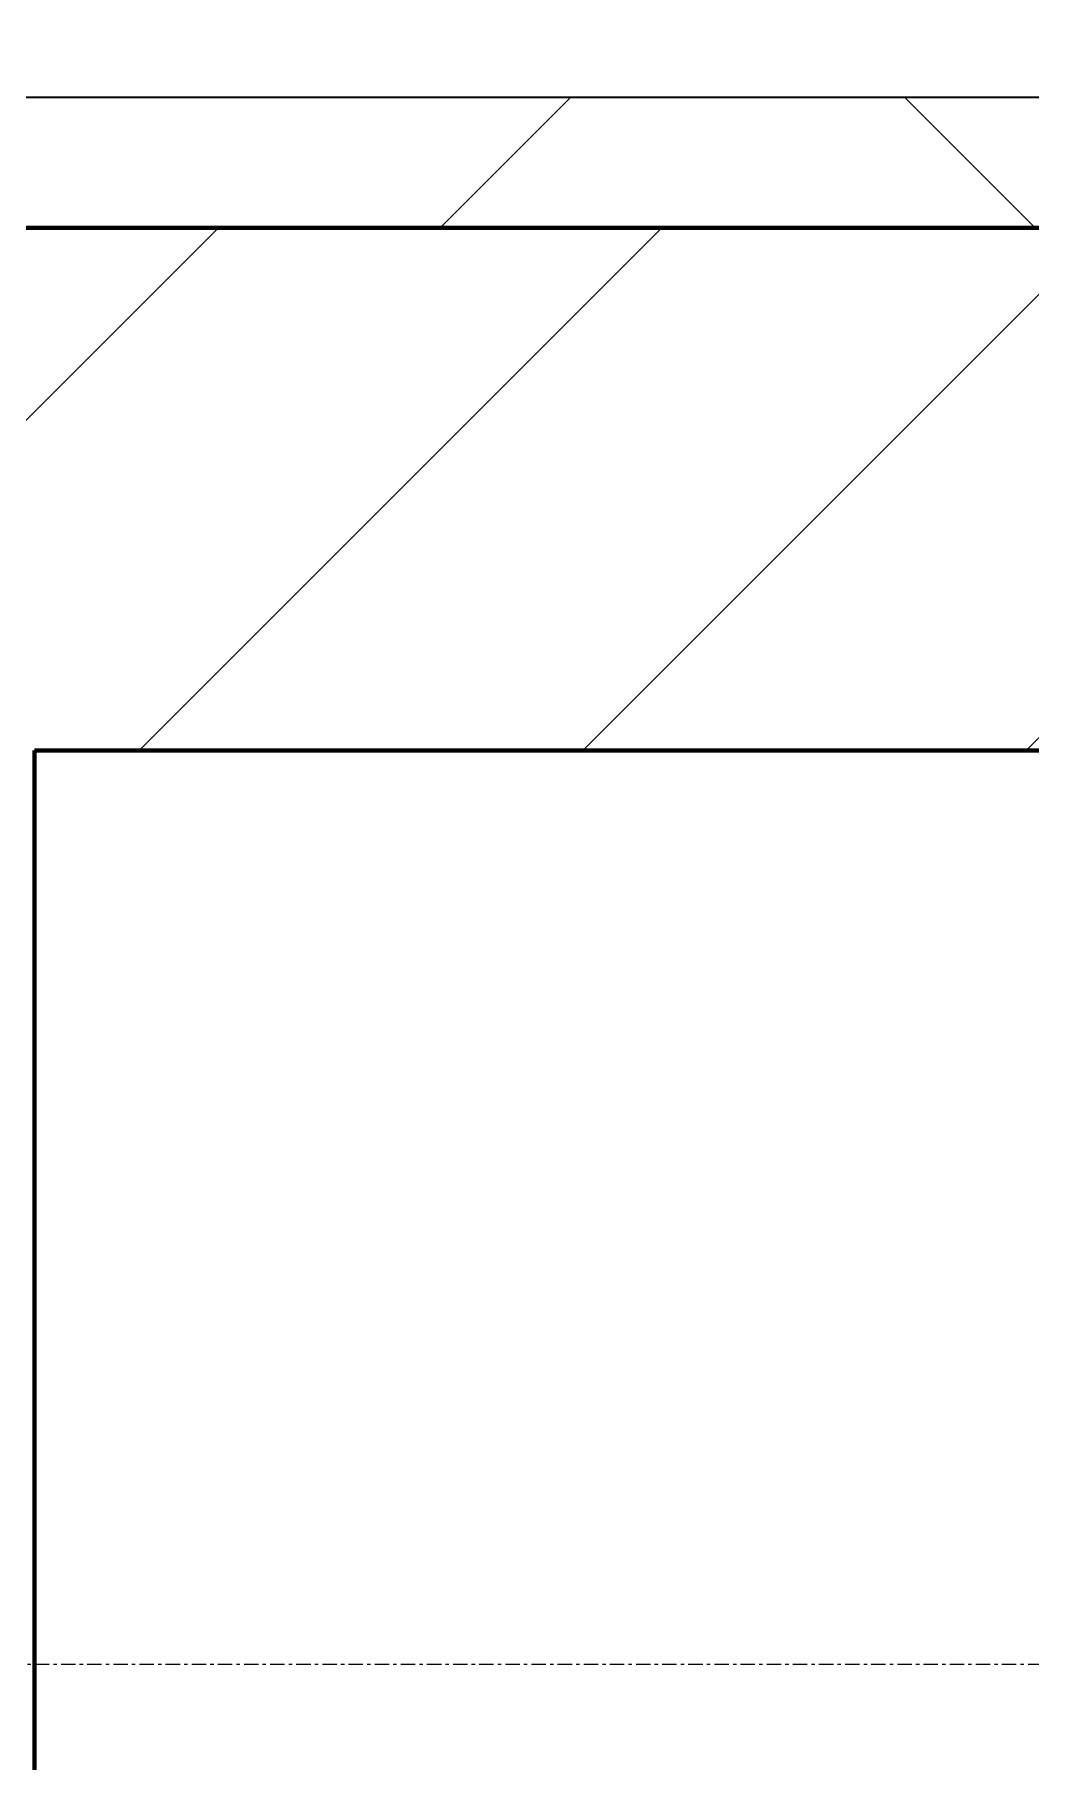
# Model space of a CAD drawing. Header units: millimetres. Extents: x -726012 to -647389, y -20772 to 18805.
# Drawn here: x -672727 to -672346, y 3542 to 4203 of the extents above; entities that cross this region are included whole.
import ezdxf
from ezdxf.xclip import XClip

# ---------------------------------------------------------------- set-up
doc = ezdxf.new("R2010")
doc.units = ezdxf.units.MM
doc.header["$XCLIPFRAME"] = 0
doc.linetypes.add('DPA_Grid _ Level 100', pattern=[10, 5.5, -1.6, 1.3, -1.6])
for name, color, linetype, lineweight in [('A-GLAZ-CURT', 2, 'Continuous', 9), ('A-WALL', 5, 'Continuous', 35), ('A-WALL-FNSH', 2, 'Continuous', 35), ('A-WALL-PATT', 1, 'Continuous', 35), ('S-GRID', 251, 'Continuous', 9)]:
    doc.layers.add(name, color=color, linetype=linetype, lineweight=lineweight)
doc.layers.add('A11_ALU.SOLID SHEET', color=2, linetype='Continuous')

# ---------------------------------------------------------------- blocks, each defined once
blk = doc.blocks.new('PPLS-PP19_Custom Tile Pattern - Custom Tile Pattern-V206-4233-01 ENLARGED MULTI-PURPOSE LEVEL - REFLECTED CEILING PLAN - SHEET 4')
at = {"layer": 'A-GLAZ-CURT'}
for p, q in [((-300, 0), (300, 0)), ((300, 0), (-300, 0)), ((195.99, 0), (213.31, 0)), ((213.31, 0), (195.99, 0)), ((230.06, 0), (300, 0)), ((-300, -50), (300, -50)), ((300, -50), (-300, -50))]:
    blk.add_line(p, q, dxfattribs=at)
for points, knots in [([(-26.75, 0), (-27.82, 0), (-36.18, 0), (-53.55, 0), (-78.2, 0), (-110.94, 0), (-130.19, 0), (-146.78, 0), (-148.49, 0)], [-8718.362214, -8718.362214, -8718.362214, -8718.362214, -8532.293389, -8073.216054, -7508.296369, -7004.680444, -6449.282163, -6297.551951, -6297.551951, -6297.551951, -6297.551951]), ([(-126.5, 0), (-122.44, 0), (-108.71, 0), (-86.68, 0), (-63.44, 0), (-54.4, 0), (-48.53, 0), (-30.79, 0), (-18.03, 0), (8.61, 0), (15.02, 0), (22.91, 0), (31, 0), (39.04, 0), (51.19, 0), (58.74, 0), (61.34, 0), (61.45, 0)], [-5231.017328, -5231.017328, -5231.017328, -5231.017328, -4994.692869, -4542.524482, -4008.285538, -3689.699207, -3546.54457, -3315.260113, -2864.387349, -2439.246196, -2084.094819, -1956.422387, -1818.904206, -1645.594513, -1443.202566, -1228.752106, -1120.932285, -1120.932285, -1120.932285, -1120.932285]), ([(-36.33, 0), (-36.43, 0), (-37.27, 0), (-45.02, 0), (-46.13, 0), (-60.59, 0), (-81.23, 0), (-99.51, 0), (-114.02, 0), (-117.28, 0), (-118.78, 0)], [-1855.773136, -1855.773136, -1855.773136, -1855.773136, -1810.870157, -1672.078046, -1405.135169, -1060.00838, -740.068933, -229.489605, -116.330425, 0, 0, 0, 0]), ([(-115.82, 0), (-114.96, 0), (-110.41, 0), (-96.78, 0), (-71.33, 0), (-42.53, 0), (-12.78, 0), (4.23, 0), (9.64, 0), (10.14, 0), (10.18, 0)], [-5724.064692, -5724.064692, -5724.064692, -5724.064692, -5430.283136, -5103.229623, -4799.173296, -4065.652676, -3589.737505, -3285.047089, -3066.359526, -3044.715262, -3044.715262, -3044.715262, -3044.715262]), ([(-36.62, 0), (-36.62, 0), (-40.35, 0), (-44.32, 0), (-58.03, 0), (-73.1, 0), (-79.78, 0)], [-4069.478503, -4069.478503, -4069.478503, -4069.478503, -3858.647035, -3538.256648, -2842.901703, -2299.881005, -2299.881005, -2299.881005, -2299.881005]), ([(-29.03, 0), (-33.97, 0), (-43.74, 0), (-56.37, 0), (-71.66, 0), (-76.29, 0), (-79.48, 0), (-79.78, 0)], [-2680.714891, -2680.714891, -2680.714891, -2680.714891, -2413.671296, -2161.752162, -2006.592567, -1646.621388, -1609.105683, -1609.105683, -1609.105683, -1609.105683]), ([(-79.53, 0), (-79.27, 0), (-74.88, 0), (-62.97, 0), (-48.14, 0), (-36.49, 0), (-33.57, 0), (-29.94, 0), (-28.57, 0)], [-1286.743147, -1286.743147, -1286.743147, -1286.743147, -1274.333717, -1073.56893, -651.549973, -296.515819, -83.513472, 0, 0, 0, 0]), ([(-12.41, 0), (-17.53, 0), (-26.77, 0), (-40, 0), (-56.24, 0), (-69.67, 0), (-76.78, 0), (-78.93, 0)], [-2435.772209, -2435.772209, -2435.772209, -2435.772209, -2125.455881, -1792.521578, -1466.981642, -1208.454564, -1096.097494, -1096.097494, -1096.097494, -1096.097494]), ([(-66.39, 0), (-66.39, 0), (-63.63, 0), (-53.63, 0), (-34.42, 0), (-29.82, 0), (-29.19, 0)], [-2493.31794, -2493.31794, -2493.31794, -2493.31794, -2315.303971, -1809.437387, -963.711516, -666.19313, -666.19313, -666.19313, -666.19313]), ([(31.18, 0), (25.97, 0), (11.99, 0), (-16.92, 0), (-47.42, 0), (-65.77, 0), (-66.37, 0), (-66.38, 0)], [-4496.803627, -4496.803627, -4496.803627, -4496.803627, -4222.080604, -3745.412743, -2981.410125, -2542.574734, -2498.224237, -2498.224237, -2498.224237, -2498.224237]), ([(-63.63, 0), (-61.49, 0), (-57.39, 0), (-54.49, 0), (-45.2, 0), (-40.79, 0), (-40.46, 0), (-40.44, 0)], [-2969.237017, -2969.237017, -2969.237017, -2969.237017, -2851.217951, -2734.127174, -2474.780881, -2410.990208, -2350.645972, -2350.645972, -2350.645972, -2350.645972]), ([(-58.83, 0), (-58.37, 0), (-57.29, 0), (-54.23, 0), (-46.33, 0), (-42.62, 0), (-41.76, 0)], [-4859.52896, -4859.52896, -4859.52896, -4859.52896, -4680.891996, -4469.85053, -4321.566175, -4270.495146, -4270.495146, -4270.495146, -4270.495146]), ([(-51.83, 0), (-51.83, 0), (-51.78, 0), (-47.4, 0), (-46.01, 0), (-40.22, 0), (-36.78, 0)], [-632.814994, -632.814994, -632.814994, -632.814994, -627.965721, -508.377888, -260.442412, 0, 0, 0, 0]), ([(56.9, 0), (55.73, 0), (48.56, 0), (37, 0), (24.07, 0), (12.82, 0), (-2.9, 0), (-20.62, 0), (-32.81, 0), (-44.85, 0), (-51.43, 0), (-51.79, 0)], [-2697.546098, -2697.546098, -2697.546098, -2697.546098, -2634.532728, -2313.748533, -2106.613311, -1925.670641, -1617.263037, -1290.787923, -1039.307308, -819.71621, -644.910881, -644.910881, -644.910881, -644.910881]), ([(-41.76, 0), (-39.9, 0), (-37.72, 0), (-36.92, 0), (-36.77, 0)], [-4270.495146, -4270.495146, -4270.495146, -4270.495146, -4161.040818, -4106.245333, -4106.245333, -4106.245333, -4106.245333]), ([(-36.78, 0), (-32.43, 0), (-19.22, 0), (8.83, 0), (43.36, 0), (70.92, 0), (82.12, 0), (83.66, 0)], [-6191.144455, -6191.144455, -6191.144455, -6191.144455, -5862.463379, -5340.621928, -4573.028122, -4094.177415, -3869.465285, -3869.465285, -3869.465285, -3869.465285]), ([(-36.29, 0), (-36.29, 0), (-34.66, 0), (-28.88, 0), (-26.95, 0), (-26.54, 0)], [-9150.272121, -9150.272121, -9150.272121, -9150.272121, -9057.163041, -8919.836787, -8834.607043, -8834.607043, -8834.607043, -8834.607043]), ([(30.82, 0), (29.27, 0), (20.14, 0), (3.54, 0), (-16.58, 0), (-34.76, 0), (-36.04, 0)], [-10462.034656, -10462.034656, -10462.034656, -10462.034656, -10363.088938, -9884.23066, -9424.652049, -9182.880979, -9182.880979, -9182.880979, -9182.880979]), ([(-33.34, 0), (-33.34, 0), (-32.93, 0), (-31.16, 0), (-30.52, 0)], [-2415.024266, -2415.024266, -2415.024266, -2415.024266, -2357.633367, -2323.618664, -2323.618664, -2323.618664, -2323.618664]), ([(-12.6, 0), (-14.55, 0), (-22, 0), (-30.57, 0), (-31.82, 0), (-32, 0)], [-3098.158219, -3098.158219, -3098.158219, -3098.158219, -2994.501669, -2698.150104, -2614.070998, -2614.070998, -2614.070998, -2614.070998]), ([(-30.76, 0), (-30.73, 0), (-29.99, 0), (-23.47, 0), (-15.75, 0), (-15.19, 0)], [-54176.191683, -54176.191683, -54176.191683, -54176.191683, -54157.274271, -53749.15266, -53717.791567, -53717.791567, -53717.791567, -53717.791567]), ([(-30.52, 0), (-27.11, 0), (-17.83, 0), (5.99, 0), (22.06, 0), (37.44, 0), (45.92, 0), (57.76, 0), (64.47, 0), (72.74, 0), (75.22, 0), (76.03, 0), (76.21, 0)], [-2323.618664, -2323.618664, -2323.618664, -2323.618664, -2142.497158, -1716.209403, -1206.526904, -1089.329421, -901.315459, -753.071572, -495.328968, -421.953223, -334.951786, -290.452333, -290.452333, -290.452333, -290.452333]), ([(-13, 0), (-14.35, 0), (-17.68, 0), (-25.97, 0), (-29.52, 0), (-30.21, 0)], [-55207.591944, -55207.591944, -55207.591944, -55207.591944, -54789.006179, -54461.685999, -54290.791712, -54290.791712, -54290.791712, -54290.791712]), ([(8.33, 0), (8.19, 0), (7.18, 0), (0.32, 0), (-13.89, 0), (-24.92, 0), (-29.03, 0)], [-3574.286521, -3574.286521, -3574.286521, -3574.286521, -3526.962355, -3285.499107, -2903.012179, -2680.714891, -2680.714891, -2680.714891, -2680.714891]), ([(-28.98, 0), (-28.66, 0), (-27.39, 0), (-24.45, 0), (-22.56, 0)], [-166.548282, -166.548282, -166.548282, -166.548282, -102.06493, 0, 0, 0, 0]), ([(-28.57, 0), (-26.93, 0), (-20.57, 0), (-15.92, 0), (-12.5, 0)], [-5361.429781, -5361.429781, -5361.429781, -5361.429781, -5261.36855, -5063.572571, -5063.572571, -5063.572571, -5063.572571]), ([(-22.56, 0), (-20.27, 0), (-17.03, 0), (-11.36, 0), (-7.66, 0), (-6.6, 0), (-6.44, 0)], [-56468.192263, -56468.192263, -56468.192263, -56468.192263, -56344.022017, -56303.229861, -56166.290093, -56124.392176, -56124.392176, -56124.392176, -56124.392176]), ([(-15.19, 0), (-13.07, 0), (7.48, 0), (33.73, 0), (51.11, 0), (55.8, 0)], [-461.142613, -461.142613, -461.142613, -461.142613, -429.606584, -390.253598, -375.858057, -375.858057, -375.858057, -375.858057]), ([(-11.49, 0), (-6.91, 0), (2.19, 0), (13.15, 0), (21.24, 0), (24.62, 0), (24.72, 0), (24.72, 0)], [-5044.358554, -5044.358554, -5044.358554, -5044.358554, -4785.90057, -4596.498881, -4445.288762, -4384.376941, -4376.041937, -4376.041937, -4376.041937, -4376.041937]), ([(9.32, 0), (9.08, 0), (7.65, 0), (2.57, 0), (-5.81, 0), (-10.41, 0), (-11.49, 0)], [-2922.926651, -2922.926651, -2922.926651, -2922.926651, -2882.788014, -2720.818881, -2518.50168, -2454.112287, -2454.112287, -2454.112287, -2454.112287]), ([(55.83, 0), (55.27, 0), (50.46, 0), (39.61, 0), (24.74, 0), (5.12, 0), (-7.4, 0), (-11.45, 0)], [-4356.784996, -4356.784996, -4356.784996, -4356.784996, -4326.416877, -4098.545751, -3766.694881, -3333.063701, -3118.395201, -3118.395201, -3118.395201, -3118.395201]), ([(-6.54, 0), (-6.73, 0), (-7.2, 0), (-7.6, 0), (-7.79, 0)], [-56009.792147, -56009.792147, -56009.792147, -56009.792147, -55949.290093, -55895.192118, -55895.192118, -55895.192118, -55895.192118]), ([(-2.63, 0), (-2.47, 0), (-1.22, 0), (4.92, 0), (15.97, 0), (22.54, 0), (24.49, 0)], [-226.825321, -226.825321, -226.825321, -226.825321, -220.269177, -206.416616, -198.214427, -187.717507, -187.717507, -187.717507, -187.717507]), ([(56.36, 0), (49.38, 0), (35.37, 0), (12, 0), (3.08, 0), (-1.67, 0), (-2.25, 0)], [-328.505637, -328.505637, -328.505637, -328.505637, -307.516438, -285.83788, -246.234814, -234.646884, -234.646884, -234.646884, -234.646884]), ([(24.69, 0), (24.54, 0), (20.99, 0), (15.48, 0), (10.8, 0), (9.63, 0)], [-4368.572414, -4368.572414, -4368.572414, -4368.572414, -4306.476363, -4080.000647, -3772.857994, -3772.857994, -3772.857994, -3772.857994]), ([(18.16, 0), (19.15, 0), (24.25, 0), (25.66, 0), (26.12, 0)], [-5700.113719, -5700.113719, -5700.113719, -5700.113719, -5554.232259, -5302.431367, -5302.431367, -5302.431367, -5302.431367]), ([(114.39, 0), (114.2, 0), (112.08, 0), (105.42, 0), (92.38, 0), (85.59, 0), (74.4, 0), (62.26, 0), (51.85, 0), (43.81, 0), (29.53, 0), (20.67, 0), (18.85, 0), (18.16, 0)], [-8148.58938, -8148.58938, -8148.58938, -8148.58938, -8105.191388, -7723.759874, -7531.75727, -7135.649961, -6924.452779, -6738.82075, -6548.303034, -6314.283804, -6135.05769, -5972.647715, -5832.674503, -5832.674503, -5832.674503, -5832.674503]), ([(27.44, 0), (27.9, 0), (29.54, 0), (38.07, 0), (53.39, 0), (71.67, 0), (84.83, 0), (86.01, 0), (92.51, 0), (94.33, 0)], [-5037.309798, -5037.309798, -5037.309798, -5037.309798, -4887.603822, -4705.298446, -4353.683244, -3960.84581, -3759.045785, -3336.541051, -2783.776468, -2783.776468, -2783.776468, -2783.776468]), ([(27.89, 0), (29.09, 0), (33.4, 0), (45.1, 0), (53.72, 0), (56.88, 0)], [-147.777612, -147.777612, -147.777612, -147.777612, -135.792042, -118.513713, -108.8012, -108.8012, -108.8012, -108.8012]), ([(53.18, 0), (53.06, 0), (52.22, 0), (44.99, 0), (36.46, 0), (30.82, 0)], [-622.740158, -622.740158, -622.740158, -622.740158, -566.066452, -360.610861, 0, 0, 0, 0]), ([(136.44, 0), (121.66, 0), (86.93, 0), (51.16, 0), (31.18, 0)], [-106.750556, -106.750556, -106.750556, -106.750556, -59.610984, 0, 0, 0, 0]), ([(56.9, 0), (56.08, 0), (52.86, 0), (46.51, 0), (41.18, 0), (36.02, 0), (35.54, 0), (35.54, 0)], [-343.838956, -343.838956, -343.838956, -343.838956, -341.267687, -334.000314, -326.15566, -319.318397, -317.489778, -317.489778, -317.489778, -317.489778]), ([(36.29, 0), (37.77, 0), (46.69, 0), (52.8, 0), (56.29, 0)], [-314.598523, -314.598523, -314.598523, -314.598523, -305.899624, -292.458861, -292.458861, -292.458861, -292.458861]), ([(61.47, 0), (61.47, 0), (61.21, 0), (54.61, 0), (53.71, 0), (53.56, 0)], [-1113.311073, -1113.311073, -1113.311073, -1113.311073, -1096.402191, -891.204116, -747.28819, -747.28819, -747.28819, -747.28819]), ([(56.88, 0), (66.15, 0), (89.25, 0), (111.76, 0), (124.99, 0)], [-374.750195, -374.750195, -374.750195, -374.750195, -346.313304, -304.787593, -304.787593, -304.787593, -304.787593]), ([(103.09, 0), (101.08, 0), (86.31, 0), (70.61, 0), (57.26, 0), (56.88, 0)], [-375.435014, -375.435014, -375.435014, -375.435014, -369.147452, -330.153101, -329.029257, -329.029257, -329.029257, -329.029257]), ([(56.89, 0), (58.05, 0), (68.77, 0), (95.91, 0), (116.63, 0), (124.53, 0), (125.22, 0)], [-291.685823, -291.685823, -291.685823, -291.685823, -287.17622, -249.500363, -194.761443, -189.246502, -189.246502, -189.246502, -189.246502]), ([(125.24, 0), (119.09, 0), (102.01, 0), (77.66, 0), (61.46, 0), (57.17, 0)], [-430.915895, -430.915895, -430.915895, -430.915895, -401.860199, -357.622665, -344.118072, -344.118072, -344.118072, -344.118072]), ([(76.63, 0), (74.8, 0), (68.8, 0), (61.96, 0), (57.51, 0)], [-3095.572228, -3095.572228, -3095.572228, -3095.572228, -2950.589685, -2708.625699, -2708.625699, -2708.625699, -2708.625699]), ([(57.82, 0), (61.07, 0), (75.77, 0), (100.25, 0), (115.1, 0), (124.81, 0)], [-107.837717, -107.837717, -107.837717, -107.837717, -97.899267, -63.759246, -39.939895, -39.939895, -39.939895, -39.939895]), ([(76.22, 0), (75.58, 0), (73.64, 0), (71.05, 0), (70.61, 0)], [-193.634889, -193.634889, -193.634889, -193.634889, -31.537676, 0, 0, 0, 0]), ([(94.4, 0), (94.4, 0), (94.64, 0), (99.11, 0), (108.97, 0), (117.3, 0), (123.19, 0), (125.19, 0)], [-2348.345796, -2348.345796, -2348.345796, -2348.345796, -2310.419338, -2233.599744, -2052.234781, -1843.028543, -1737.885275, -1737.885275, -1737.885275, -1737.885275]), ([(124.11, 0), (123.18, 0), (121.54, 0), (114.96, 0), (108.04, 0), (103.09, 0)], [-27.957927, -27.957927, -27.957927, -27.957927, -22.807238, -15.488593, 0, 0, 0, 0]), ([(157.9, 0), (156.77, 0), (151.67, 0), (143.29, 0), (134.04, 0), (126.24, 0), (118.6, 0), (114.23, 0), (111.98, 0), (105.66, 0), (105.23, 0), (105.23, 0)], [-10292.955006, -10292.955006, -10292.955006, -10292.955006, -10098.273015, -9847.788484, -9677.714971, -9567.007022, -9453.21225, -9220.200448, -9012.77275, -8966.157302, -8929.495943, -8929.495943, -8929.495943, -8929.495943]), ([(105.26, 0), (105.52, 0), (111.01, 0), (112.65, 0), (113.59, 0)], [-8920.561005, -8920.561005, -8920.561005, -8920.561005, -8814.835624, -8577.462505, -8577.462505, -8577.462505, -8577.462505]), ([(129.02, 0), (129.02, 0), (126.88, 0), (125.45, 0), (125.04, 0)], [-35.386604, -35.386604, -35.386604, -35.386604, -31.430235, -29.538494, -29.538494, -29.538494, -29.538494]), ([(125.22, 0), (129.41, 0), (133.85, 0), (138.28, 0), (138.53, 0)], [-304.548594, -304.548594, -304.548594, -304.548594, -291.370682, -290.5735, -290.5735, -290.5735, -290.5735]), ([(125.29, 0), (125.5, 0), (127.02, 0), (128.63, 0), (128.95, 0)], [-39.548537, -39.548537, -39.548537, -39.548537, -39.050993, -35.895543, -35.895543, -35.895543, -35.895543]), ([(126.03, 0), (129.72, 0), (142.07, 0), (163.31, 0), (185.23, 0), (193.62, 0), (194.69, 0), (194.79, 0)], [-1723.290194, -1723.290194, -1723.290194, -1723.290194, -1530.39897, -1095.004608, -529.74427, -295.064701, -265.121568, -265.121568, -265.121568, -265.121568]), ([(168.37, 0), (167.68, 0), (162.47, 0), (150.38, 0), (131.77, 0), (126.35, 0)], [-543.375029, -543.375029, -543.375029, -543.375029, -530.793311, -458.593899, -432.67672, -432.67672, -432.67672, -432.67672]), ([(128.58, 0), (128.8, 0), (130.16, 0), (139.26, 0), (152.67, 0), (161.24, 0), (162.19, 0), (162.75, 0)], [-633.326174, -633.326174, -633.326174, -633.326174, -627.736123, -618.981161, -602.094757, -592.980799, -581.414464, -581.414464, -581.414464, -581.414464]), ([(137.1, 0), (136, 0), (133.64, 0), (129.87, 0), (129.11, 0)], [-670.405967, -670.405967, -670.405967, -670.405967, -651.020627, -640.742133, -640.742133, -640.742133, -640.742133]), ([(193.8, 0), (193.33, 0), (190.11, 0), (183.13, 0), (171, 0), (161.95, 0), (161.28, 0), (158.35, 0), (157.85, 0), (157.77, 0)], [-11665.349007, -11665.349007, -11665.349007, -11665.349007, -11565.880756, -11105.624034, -10839.086983, -10768.332124, -10666.779182, -10580.760289, -10550.278881, -10550.278881, -10550.278881, -10550.278881]), ([(261.57, 0), (260.91, 0), (241.38, 0), (207.11, 0), (177.41, 0), (159.34, 0), (158.33, 0), (158.3, 0)], [-246.705498, -246.705498, -246.705498, -246.705498, -244.693688, -187.987675, -143.776725, -129.632772, -123.352749, -123.352749, -123.352749, -123.352749]), ([(159.07, 0), (159.13, 0), (160.84, 0), (165.21, 0), (174.15, 0), (185.98, 0), (208.82, 0), (219.42, 0), (230.06, 0)], [-115.643202, -115.643202, -115.643202, -115.643202, -114.681583, -87.660824, -65.295536, -41.623857, -24.459831, 0, 0, 0, 0]), ([(162.75, 0), (165.4, 0), (170.91, 0), (172.61, 0), (172.61, 0)], [-111.264224, -111.264224, -111.264224, -111.264224, -56.742688, -19.085662, -19.085662, -19.085662, -19.085662]), ([(247.1, 0), (246.76, 0), (245.04, 0), (238.34, 0), (226.56, 0), (221.1, 0), (200.27, 0), (182.99, 0), (174.27, 0), (169.67, 0), (168.99, 0)], [-9649.085549, -9649.085549, -9649.085549, -9649.085549, -9581.591397, -9406.094246, -9221.510254, -9016.44624, -8717.832359, -8253.978395, -8152.463617, -8069.855175, -8069.855175, -8069.855175, -8069.855175]), ([(215.22, 0), (214.62, 0), (210.55, 0), (203.98, 0), (187.54, 0), (175.3, 0), (169.49, 0)], [-203.825446, -203.825446, -203.825446, -203.825446, -198.527383, -184.406837, -162.427601, -142.916156, -142.916156, -142.916156, -142.916156]), ([(171.51, 0), (176.48, 0), (193.23, 0), (201.73, 0), (208.81, 0), (213.9, 0), (241.96, 0), (266.73, 0), (281.71, 0), (291.71, 0), (296.52, 0), (297.86, 0), (298.09, 0)], [-7971.819559, -7971.819559, -7971.819559, -7971.819559, -7784.112253, -7606.717214, -7289.299508, -7042.621073, -6582.165592, -6068.460911, -5766.029927, -5566.724884, -5280.360606, -5199.253518, -5199.253518, -5199.253518, -5199.253518]), ([(172.07, 0), (177.66, 0), (187.87, 0), (201.08, 0), (207.47, 0), (213.96, 0), (215.11, 0)], [-255.364076, -255.364076, -255.364076, -255.364076, -237.955587, -223.92608, -215.862851, -208.75215, -208.75215, -208.75215, -208.75215]), ([(261.87, 0), (248.59, 0), (229.99, 0), (219.94, 0), (219.02, 0)], [-11861.598123, -11861.598123, -11861.598123, -11861.598123, -11162.864862, -10856.732305, -10856.732305, -10856.732305, -10856.732305]), ([(219.9, 0), (220.86, 0), (227.84, 0), (242.06, 0), (246.54, 0), (246.96, 0)], [-10670.940496, -10670.940496, -10670.940496, -10670.940496, -10511.382485, -9925.173265, -9834.877357, -9834.877357, -9834.877357, -9834.877357]), ([(300, 0), (288.22, 0), (275.74, 0), (263.36, 0), (262.84, 0)], [-12528.858583, -12528.858583, -12528.858583, -12528.858583, -11905.454923, -11878.587253, -11878.587253, -11878.587253, -11878.587253]), ([(284.76, 0), (284.76, 0), (285.09, 0), (287.47, 0), (293.59, 0), (297.76, 0), (300, 0)], [-4110.630118, -4110.630118, -4110.630118, -4110.630118, -4053.389046, -3959.664717, -3862.421465, -3746.95702, -3746.95702, -3746.95702, -3746.95702]), ([(297.38, 0), (295.84, 0), (291.62, 0), (285.38, 0), (284.87, 0)], [-4803.172655, -4803.172655, -4803.172655, -4803.172655, -4358.271401, -4143.037883, -4143.037883, -4143.037883, -4143.037883])]:
    blk.add_open_spline(points, degree=3, knots=knots, dxfattribs=at)
for points in [[(-39.84, 0), (-39.08, 0), (-38.11, 0), (-37.36, 0)], [(24.49, 0), (25.23, 0), (25.72, 0), (26.04, 0)], [(70.61, 0), (66.84, 0), (61.93, 0), (56.9, 0)], [(80.35, 0), (79.57, 0), (78.27, 0), (76.63, 0)], [(84.06, 0), (83.48, 0), (82.41, 0), (81.72, 0)], [(125.26, 0), (129.84, 0), (132.71, 0), (134.6, 0)], [(168.74, 0), (168.74, 0), (169.81, 0), (171.51, 0)], [(195.11, 0), (194.91, 0), (194.44, 0), (193.8, 0)], [(300, 0), (287.3, 0), (274.59, 0), (261.88, 0)]]:
    blk.add_open_spline(points, degree=3, dxfattribs=at)
blk = doc.blocks.new('PPLS-PP19_Custom Tile Pattern - Custom Tile Pattern-V207-4233-01 ENLARGED MULTI-PURPOSE LEVEL - REFLECTED CEILING PLAN - SHEET 4')
at = {"layer": 'A-GLAZ-CURT'}
for p, q in [((-300, 0), (300, 0)), ((300, 0), (-300, 0)), ((-293.07, 0), (-275.75, 0)), ((-275.75, 0), (-293.07, 0)), ((-300, -50), (300, -50)), ((300, -50), (-300, -50))]:
    blk.add_line(p, q, dxfattribs=at)
at = {"layer": 'A-GLAZ-CURT', "flags": 128}
for points in [[(-300, 0), (-291.56, 0), (-283.3, 0), (-275.2, 0), (-267.26, 0), (-259.45, 0), (-251.77, 0), (-244.2, 0), (-236.74, 0), (-229.36, 0), (-222.06, 0), (-214.83, 0), (-207.71, 0), (-201.45, 0)], [(-202.58, 0), (-209.04, 0), (-215.73, 0), (-222.63, 0), (-229.72, 0), (-236.97, 0), (-244.39, 0), (-251.96, 0), (-259.67, 0), (-267.51, 0), (-275.48, 0), (-283.55, 0), (-291.73, 0), (-300, 0)]]:
    blk.add_lwpolyline(points, dxfattribs=at)
at = {"layer": 'A-GLAZ-CURT'}
for points, knots in [([(-300, 0), (-284.65, 0), (-248.2, 0), (-217.77, 0), (-201.45, 0)], [-5323.127839, -5323.127839, -5323.127839, -5323.127839, -4502.809032, -3334.849913, -3334.849913, -3334.849913, -3334.849913]), ([(-133.12, 0), (-133.7, 0), (-157.13, 0), (-202.69, 0), (-262.56, 0), (-294.48, 0), (-300, 0)], [-17186.644581, -17186.644581, -17186.644581, -17186.644581, -17136.203329, -15131.813646, -13729.592194, -13439.944408, -13439.944408, -13439.944408, -13439.944408]), ([(-201.97, 0), (-203.17, 0), (-215.17, 0), (-232.01, 0), (-255.22, 0), (-262.59, 0), (-264.9, 0), (-265.4, 0)], [-1461.041718, -1461.041718, -1461.041718, -1461.041718, -1400.429864, -858.079193, -543.655514, -208.940337, 0, 0, 0, 0])]:
    blk.add_open_spline(points, degree=3, knots=knots, dxfattribs=at)
blk = doc.blocks.new('*U885')
at = {"layer": 'A-GLAZ-CURT'}
for name, p in [('PPLS-PP19_Custom Tile Pattern - Custom Tile Pattern-V206-4233-01 ENLARGED MULTI-PURPOSE LEVEL - REFLECTED CEILING PLAN - SHEET 4', (3600, 11720.41)), ('PPLS-PP19_Custom Tile Pattern - Custom Tile Pattern-V207-4233-01 ENLARGED MULTI-PURPOSE LEVEL - REFLECTED CEILING PLAN - SHEET 4', (4200, 11720.41))]:
    blk.add_blockref(name, p, dxfattribs=at)
blk = doc.blocks.new('*U1287')
blk.add_lwpolyline([(21173.36, -580), (28210, -580), (28210, -6849.96), (45954.15, -6849.96), (45954.15, 600), (82995.06, 600), (83086.47, 650), (90052, 650), (90392, 990), (103159.16, 990), (103159.16, 4990), (21173.36, 4990), (21173.36, 3485.45), (21203.36, 3485.45), (21203.36, 925.54), (21173.36, 925.54), (21173.36, -580)])
blk = doc.blocks.new('*U1069')
at = {"layer": 'S-GRID', "linetype": 'DPA_Grid _ Level 100'}
blk.add_line((24470.65, 11120.41), (-48391.93, 11120.41), dxfattribs=at)

msp = doc.modelspace()

# ---------------------------------------------------------------- hatches: boundary and pattern name
at = {"layer": 'A-WALL-PATT', "lineweight": 9}
h = msp.add_hatch(dxfattribs=at)
h.set_pattern_fill('FP_3', color=256, style=0, pattern_type=2)
h.set_pattern_definition([(45, (0, 0), (-212.13203, 212.13203), []), (135, (0, 0), (-212.13203, -212.13203), [])])
h.paths.add_polyline_path([(-661708.03, 4129.02), (-661758.03, 4179.02), (-698678.22, 4179.02), (-698678.22, 4129.02), (-663127.46, 4129.02)])
h = msp.add_hatch(dxfattribs=at)
h.set_pattern_fill('FP_2', color=256, style=0, pattern_type=2)
h.set_pattern_definition([(45, (0, 0), (-84.852814, 84.852814), [])])
h.paths.add_polyline_path([(-661508.03, 3929.02), (-661708.03, 4129.02), (-698478.22, 4129.02), (-698478.22, 3929.02), (-661790.87, 3929.02)])

# ---------------------------------------------------------------- linework, layer by layer
at = {"layer": 'A-WALL', "color": 7, "lineweight": 70}
for p, q in [((-698478.22, 4129.02), (-661708.03, 4129.02)), ((-661790.87, 3929.02), (-672727.37, 3929.02)), ((-672727.37, 3929.02), (-672727.37, 1219.02))]:
    msp.add_line(p, q, dxfattribs=at)
at = {"layer": 'A-WALL-FNSH', "color": 250}
for p, q in [((-698678.22, 4179.02), (-661758.03, 4179.02)), ((-661708.03, 4129.02), (-698678.22, 4129.02))]:
    msp.add_line(p, q, dxfattribs=at)

# ---------------------------------------------------------------- block references
msp.add_blockref('*U885', (-676282.37, -7541.39))

# ---------------------------------------------------------------- next in the draw order: block references
at = {"layer": 'A11_ALU.SOLID SHEET'}
ref = msp.add_blockref('*U1287', (-744682.37, 3579.02), dxfattribs=at)
XClip(ref).set_block_clipping_path([(22516.8245944298, -23612.0000696909), (92487.8891097467, 7199.9972603897)])

# ---------------------------------------------------------------- next in the draw order: block references
msp.add_blockref('*U1069', (-676282.37, -7541.39))

doc.saveas('drawing.dxf')
